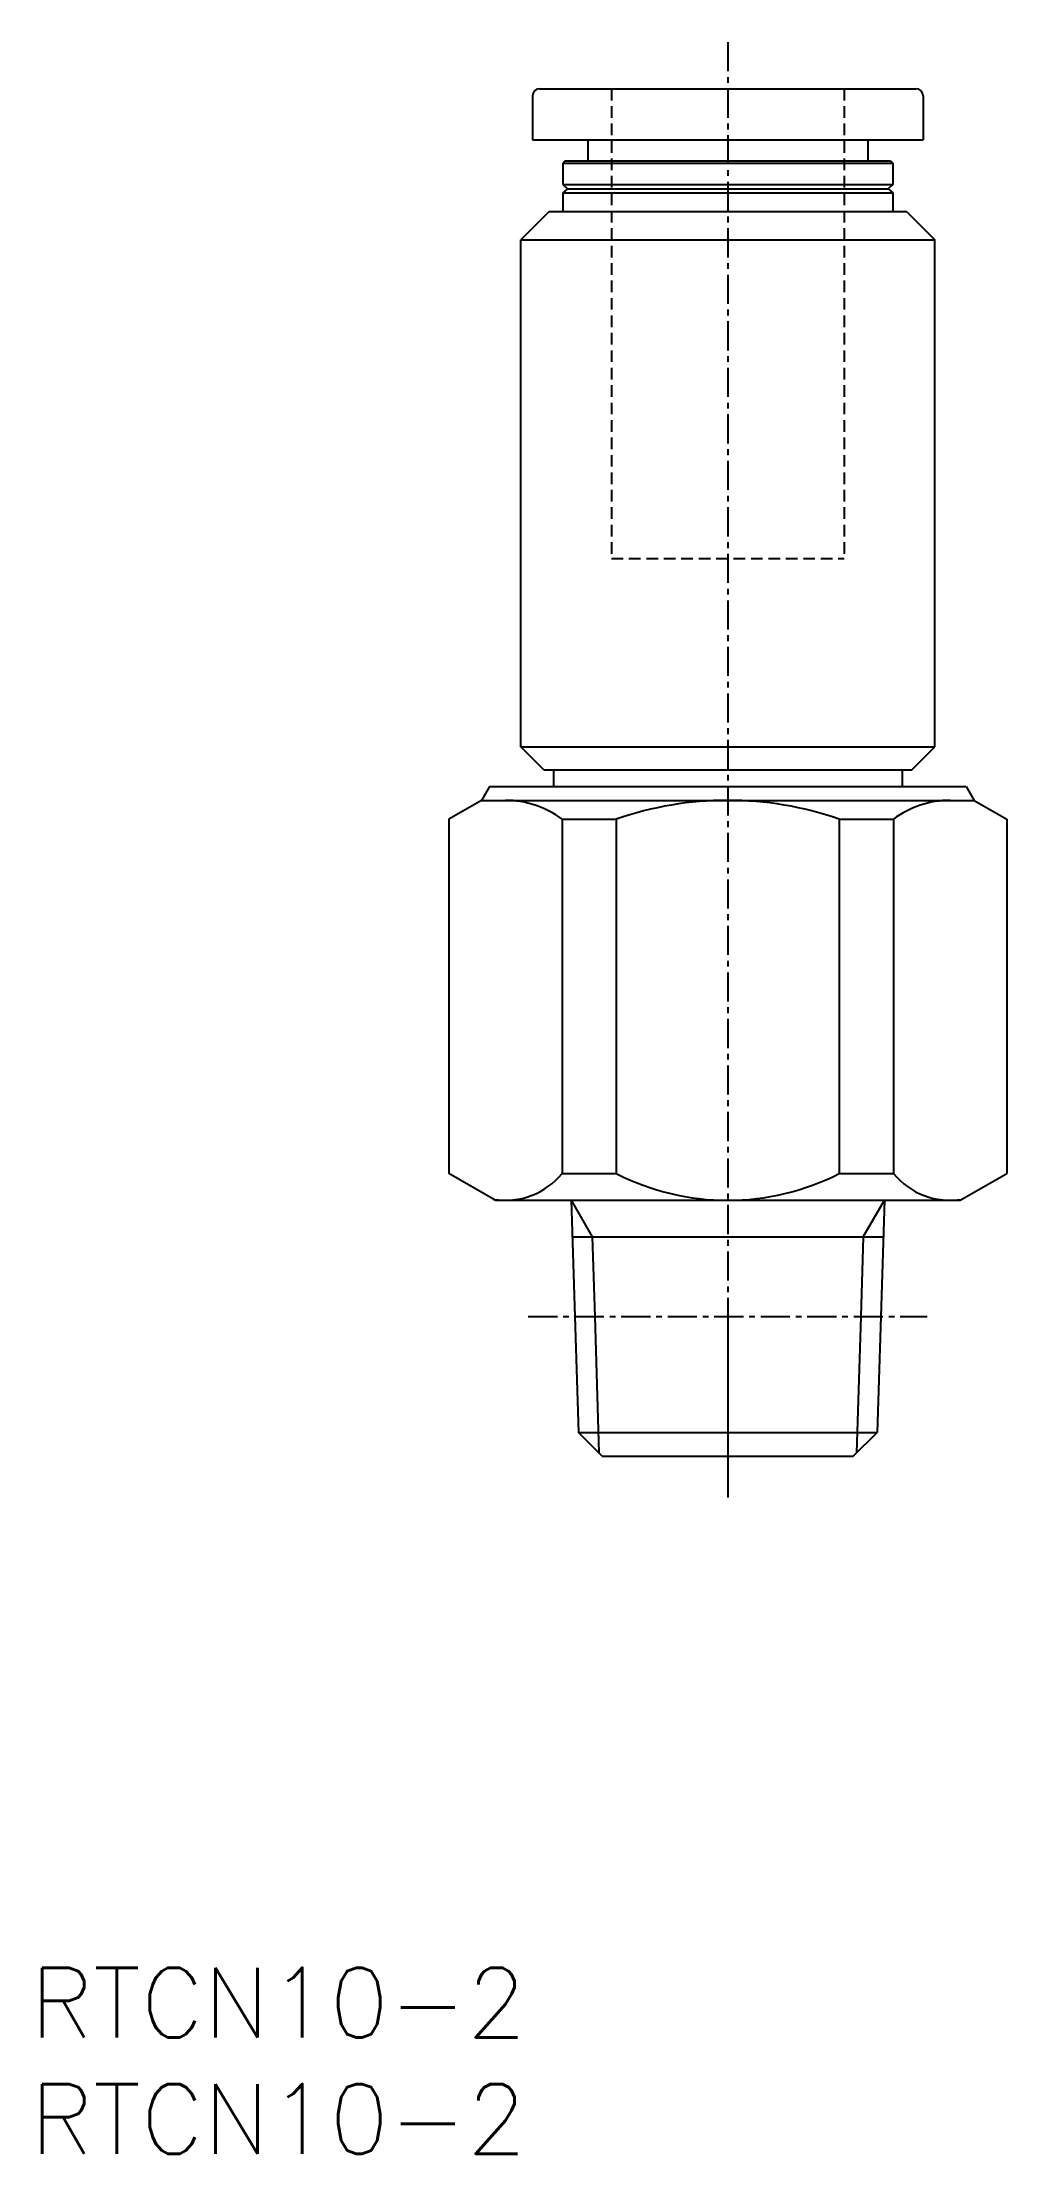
# Model space of a CAD drawing. Extents: x 0.5 to 42, y 0 to 90.8.
import ezdxf

# ---------------------------------------------------------------- set-up
doc = ezdxf.new("R2010")
doc.units = 0
doc.linetypes.add('CENTER', pattern=[2, 1.25, -0.25, 0.25, -0.25])
doc.linetypes.add('DASHED', pattern=[0.75, 0.5, -0.25])
doc.layers.get('0').update_dxf_attribs({"linetype": 'CONTINUOUS'})
doc.styles.get("Standard").update_dxf_attribs({"font": 'txt.shx'})

# ---------------------------------------------------------------- blocks, each defined once
blk = doc.blocks.new('*U6')
at = {"color": 7, "linetype": 'CONTINUOUS'}
blk.add_text('RTCN10-2', height=3, dxfattribs=at).set_placement((0, 0))
blk = doc.blocks.new('*U7')
at = {"color": 7, "linetype": 'CONTINUOUS'}
blk.add_text('RTCN10-2', height=3, dxfattribs=at).set_placement((0, 5))

msp = doc.modelspace()

# ---------------------------------------------------------------- linework, layer by layer
at = {"color": 1, "linetype": 'CENTER'}
for p, q in [((30, 90.8), (30, 28.222236)), ((21.42052, 36.010002), (38.57948, 36.010002)), ((21.42052, 36.010002), (38.57948, 36.010002)), ((30, 36.010002), (30, 28.222236))]:
    msp.add_line(p, q, dxfattribs=at)
at = {"color": 7, "linetype": 'CONTINUOUS'}
for p, q in [((21.6, 88.5), (21.6, 86.6)), ((21.9, 88.8), (38.1, 88.8)), ((38.4, 88.5), (38.4, 86.6)), ((21.6, 86.6), (38.4, 86.6)), ((23.975, 86.6), (23.975, 85.700002)), ((36.025, 86.6), (36.025, 85.700002)), ((23, 85.700002), (22.9, 85.6)), ((22.9, 85.6), (22.9, 84.675)), ((22.9, 85.6), (37.1, 85.6)), ((23, 85.700002), (37, 85.700002)), ((37, 85.700002), (37.1, 85.6)), ((37.1, 85.6), (37.1, 84.675)), ((22.9, 84.675), (23.1, 84.500001)), ((22.9, 84.675), (37.1, 84.675)), ((23.1, 84.500001), (22.9, 84.325002)), ((23.1, 84.500001), (36.9, 84.500001)), ((37.1, 84.675), (36.9, 84.500001)), ((36.9, 84.500001), (37.1, 84.325002)), ((22.9, 84.325002), (22.9, 83.500001)), ((22.9, 84.325002), (37.1, 84.325002)), ((37.1, 84.325002), (37.1, 83.500001)), ((22.3, 83.499997), (21.10001, 82.300004)), ((37.70001, 83.500001), (22.29999, 83.500001)), ((37.69999, 83.500009), (38.90001, 82.300004)), ((21.10001, 60.5), (21.10001, 82.300004)), ((21.10001, 82.300004), (38.90001, 82.300004)), ((38.90001, 60.500007), (38.90001, 82.300004)), ((21.10001, 60.5), (38.90001, 60.500007)), ((22.1, 59.499996), (21.10001, 60.5)), ((37.899993, 59.499996), (38.90001, 60.500007)), ((37.899993, 59.499996), (22.1, 59.499996)), ((22.5, 59.499996), (22.5, 58.799999)), ((22.5, 59.499996), (22.5, 58.799999)), ((37.5, 59.499996), (37.5, 58.799999)), ((37.5, 59.499996), (37.5, 58.799999)), ((19.40358, 58.199993), (17.99999, 57.389629)), ((19.40358, 58.199993), (17.99999, 57.389629)), ((19.74999, 58.800001), (19.40358, 58.20001)), ((19.74999, 58.800001), (19.40358, 58.20001)), ((19.40359, 58.199999), (40.5964, 58.199995)), ((19.40359, 58.199999), (40.5964, 58.199995)), ((19.75, 58.799999), (40.25, 58.799999)), ((19.75, 58.799999), (40.25, 58.799999)), ((40.24999, 58.799993), (40.5964, 58.199993)), ((40.24999, 58.799993), (40.5964, 58.199993)), ((40.5964, 58.200001), (41.99999, 57.389637)), ((40.5964, 58.200001), (41.99999, 57.389637)), ((18, 57.389637), (18, 42.154701)), ((18, 57.389637), (18, 42.154701)), ((22.87164, 57.389637), (22.87164, 42.154697)), ((22.87164, 57.389637), (25.20416, 57.389637)), ((22.87164, 57.389637), (22.87164, 42.154697)), ((22.87164, 57.389637), (25.20416, 57.389637)), ((25.20416, 57.389637), (25.20416, 42.154697)), ((25.20416, 57.389637), (25.20416, 42.154697)), ((34.79584, 57.389637), (37.12836, 57.389637)), ((34.79584, 57.389637), (34.79584, 42.154697)), ((34.79584, 57.389637), (37.12836, 57.389637)), ((34.79584, 57.389637), (34.79584, 42.154697)), ((37.12836, 57.389637), (37.12836, 42.154697)), ((37.12836, 57.389637), (37.12836, 42.154697)), ((42, 57.389637), (42, 42.154701)), ((42, 57.389637), (42, 42.154701)), ((20, 41), (17.99998, 42.154704)), ((20, 41), (17.99998, 42.154704)), ((22.87164, 42.154697), (25.20416, 42.154697)), ((22.87164, 42.154697), (25.20416, 42.154697)), ((34.79584, 42.154697), (37.12836, 42.154697)), ((34.79584, 42.154697), (37.12836, 42.154697)), ((39.99999, 40.999995), (41.99999, 42.154696)), ((39.99999, 40.999995), (41.99999, 42.154696)), ((20, 41), (40, 41)), ((20, 41), (40, 41)), ((23.26558, 40.999681), (23.4215, 36.009998)), ((23.26558, 40.999681), (23.4215, 36.009998)), ((23.26558, 40.999678), (24.17056, 39.432201)), ((23.26558, 40.999678), (24.17056, 39.432201)), ((35.82945, 39.432203), (36.73443, 40.99968)), ((35.82945, 39.432203), (36.73443, 40.99968)), ((36.73444, 40.999681), (36.57851, 36.010006)), ((36.73444, 40.999681), (36.57851, 36.010006)), ((23.31456, 39.432197), (36.68544, 39.432197)), ((23.31456, 39.432197), (36.68544, 39.432197)), ((24.17055, 39.432197), (24.2775, 36.010001)), ((24.17055, 39.432197), (24.2775, 36.010001)), ((35.82945, 39.432205), (35.7225, 36.010002)), ((35.82945, 39.432205), (35.7225, 36.010002)), ((23.4215, 36.009998), (23.57736, 31.022649)), ((23.4215, 36.009998), (23.57736, 31.022649)), ((24.2775, 36.010001), (24.46096, 30.139035)), ((24.2775, 36.010001), (24.46096, 30.139035)), ((35.7225, 36.010002), (35.53903, 30.139036)), ((35.7225, 36.010002), (35.53903, 30.139036)), ((36.57851, 36.010006), (36.42266, 31.022649)), ((36.57851, 36.010006), (36.42266, 31.022649)), ((24.6, 30), (23.57735, 31.022649)), ((24.6, 30), (23.57735, 31.022649)), ((23.57736, 31.022644), (36.42264, 31.022644)), ((23.57736, 31.022644), (36.42264, 31.022644)), ((35.4, 30), (36.42265, 31.022649)), ((35.4, 30), (36.42265, 31.022649)), ((24.6, 30), (35.39999, 30))]:
    msp.add_line(p, q, dxfattribs=at)
at = {"color": 3, "linetype": 'DASHED'}
for p, q in [((25, 88.8), (25, 68.6)), ((35, 88.8), (35, 68.6)), ((25, 68.6), (35, 68.6))]:
    msp.add_line(p, q, dxfattribs=at)
at = {"color": 7, "linetype": 'CONTINUOUS'}
for centre, radius, start, end in [((21.9, 88.5), 0.3, 90, 180), ((38.1, 88.5), 0.3, 0, 90), ((20.43582, 54.133972), 4.066025, 53.196956, 90), ((20.43582, 54.133972), 4.066025, 53.196956, 90), ((30, 43.603592), 14.596405, 70.818448, 109.18155), ((30, 43.603592), 14.596405, 70.818448, 109.18155), ((39.56418, 54.133972), 4.066025, 90, 126.80304), ((39.56418, 54.133972), 4.066025, 90, 126.80304), ((20.43582, 44.146511), 3.146513, 260.72646, 320.72646), ((20.43582, 44.146511), 3.146513, 260.72646, 320.72646), ((30, 51.536674), 10.536675, 242.92502, 297.07498), ((30, 51.536674), 10.536675, 242.92502, 297.07498), ((39.56418, 44.146511), 3.146513, 219.27354, 279.27354), ((39.56418, 44.146511), 3.146513, 219.27354, 279.27354)]:
    msp.add_arc(centre, radius, start, end, dxfattribs=at)

# ---------------------------------------------------------------- block references
for name in ['*U7', '*U6']:
    msp.add_blockref(name, (0, 0), dxfattribs=at)

doc.saveas('drawing.dxf')
